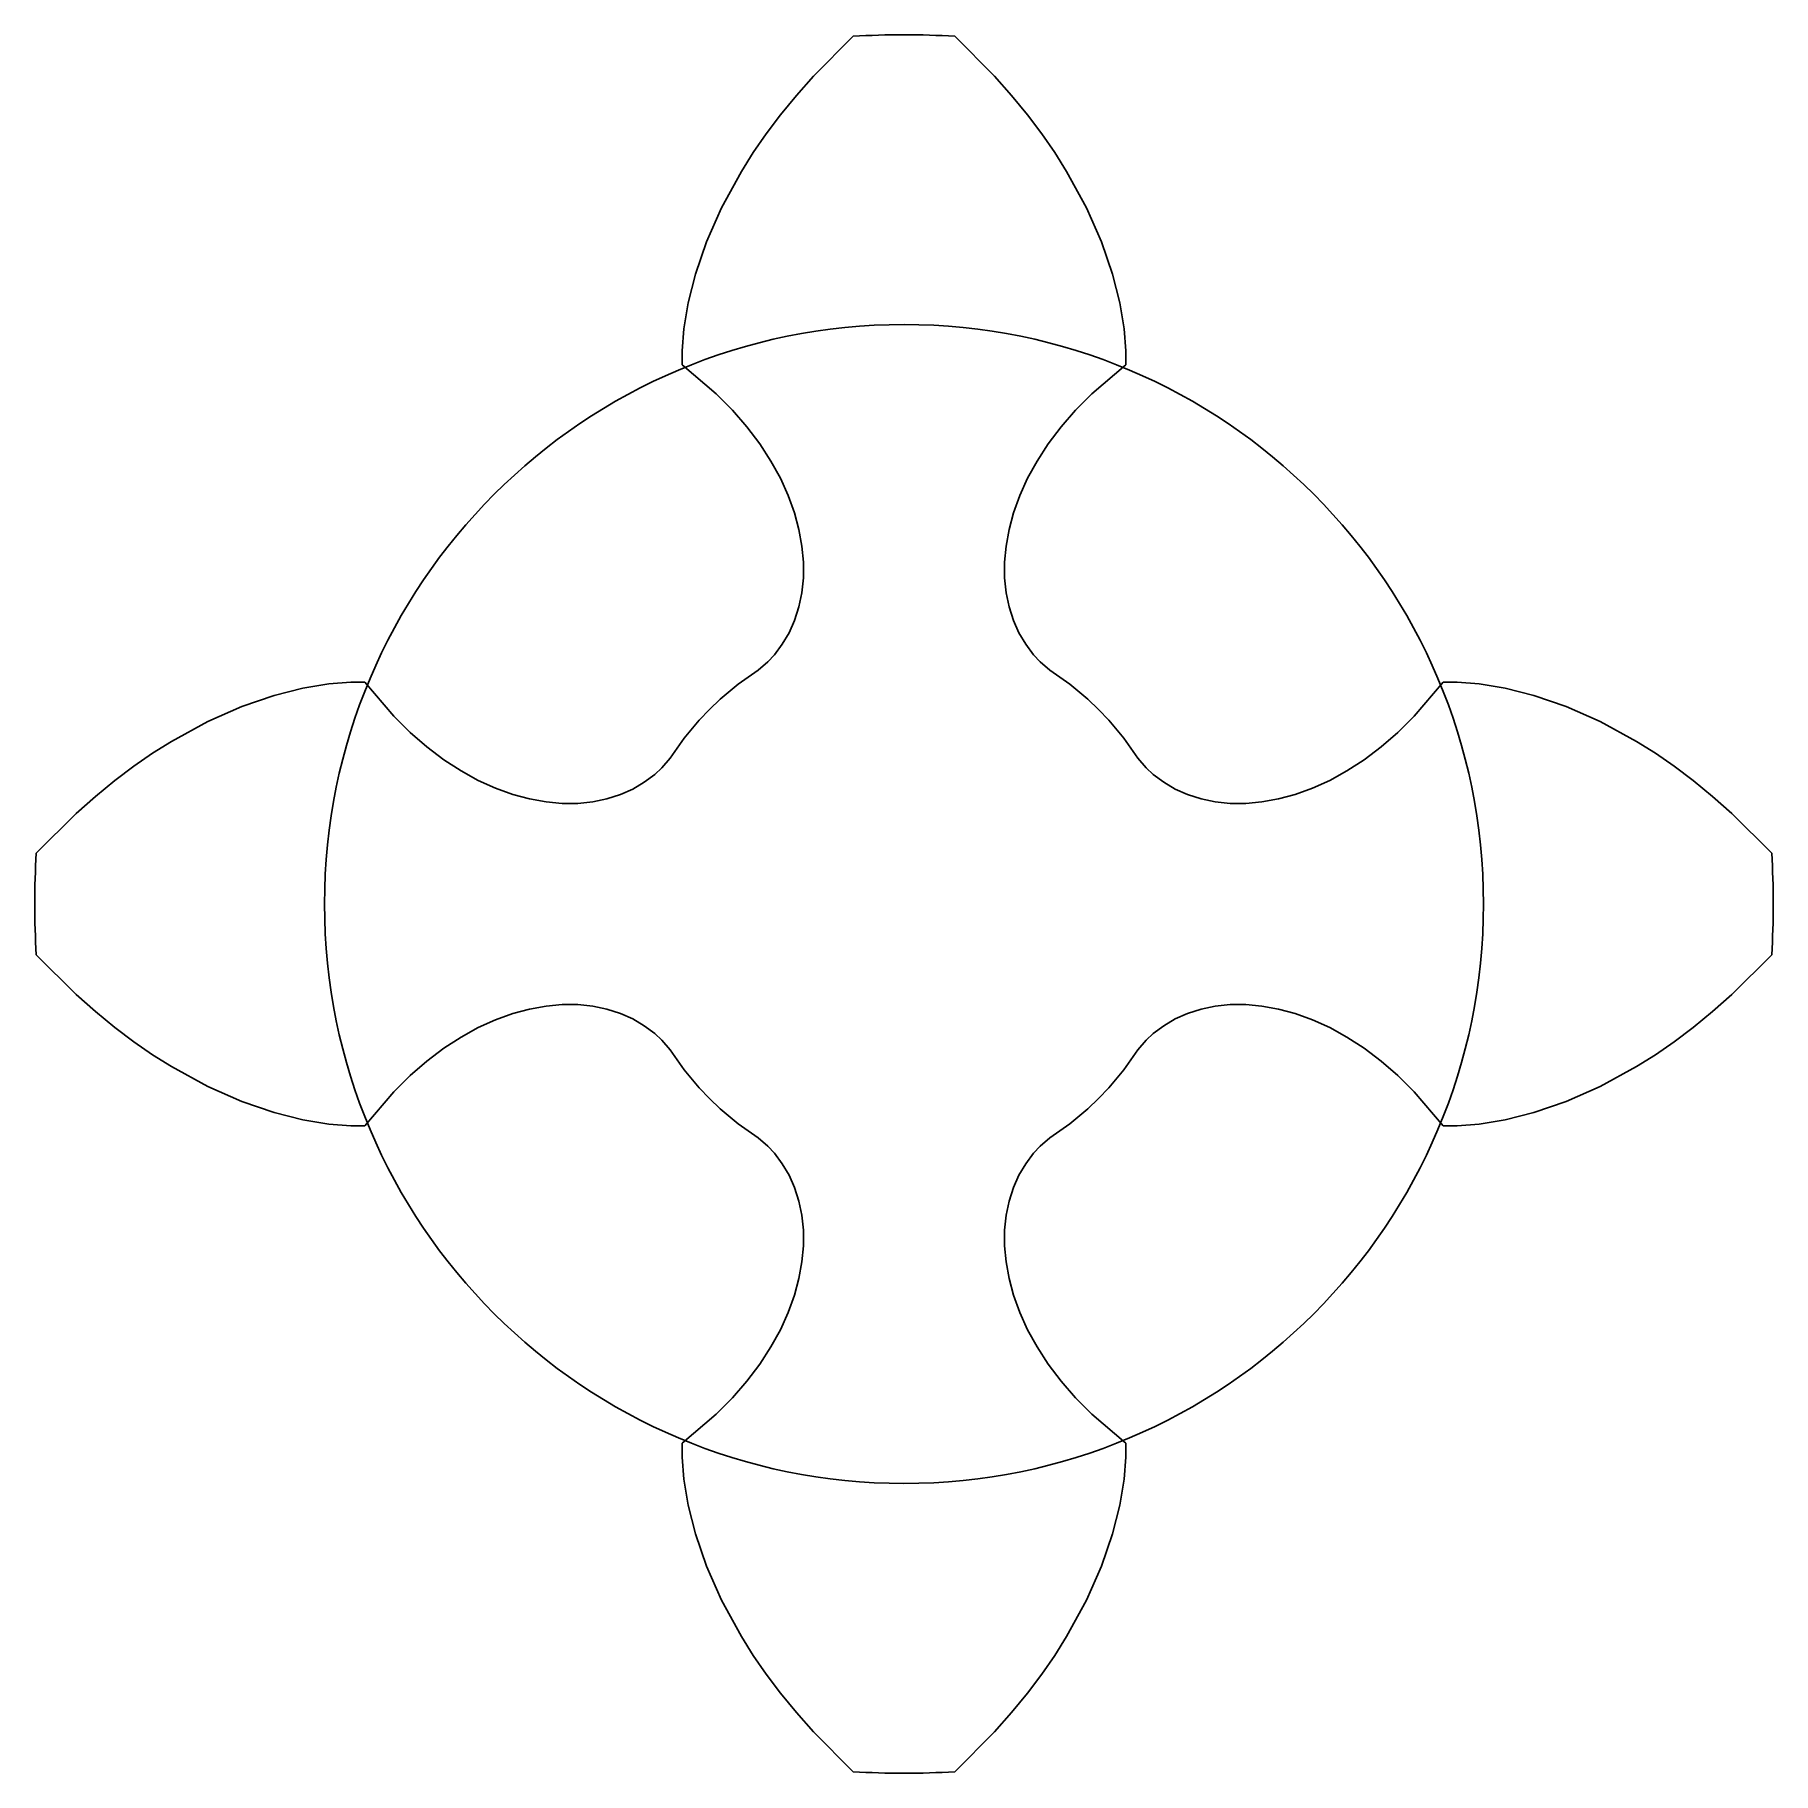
# Model space of a CAD drawing. Extents: x -3 to 3, y -3 to 3.
import ezdxf

# ---------------------------------------------------------------- set-up
doc = ezdxf.new("R2010")
doc.units = 0

msp = doc.modelspace()

# ---------------------------------------------------------------- linework, layer by layer
msp.add_circle((0, 0), 2)
msp.add_circle((0, 0), 2)
at = {"layer": 'layer0'}
for p, q in [((-0.312, 2.8568), (-0.1755, 2.9947)), ((0.1755, 2.9947), (0.312, 2.8568)), ((-0.371, 2.7907), (-0.312, 2.8568)), ((0.312, 2.8568), (0.371, 2.7907)), ((-0.4258, 2.7238), (-0.371, 2.7907)), ((0.371, 2.7907), (0.4258, 2.7238)), ((-0.4753, 2.658), (-0.4258, 2.7238)), ((0.4258, 2.7238), (0.4753, 2.658)), ((-0.5201, 2.593), (-0.4753, 2.658)), ((0.4753, 2.658), (0.5201, 2.593)), ((-0.5608, 2.5284), (-0.5201, 2.593)), ((0.5201, 2.593), (0.5608, 2.5284)), ((-0.6293, 2.4027), (-0.5608, 2.5284)), ((0.5608, 2.5284), (0.6293, 2.4027)), ((-0.6812, 2.285), (-0.6293, 2.4027)), ((0.6293, 2.4027), (0.6812, 2.285)), ((-0.7194, 2.1741), (-0.6812, 2.285)), ((0.6812, 2.285), (0.7194, 2.1741)), ((-0.7445, 2.0748), (-0.7194, 2.1741)), ((0.7194, 2.1741), (0.7445, 2.0748)), ((-0.7594, 1.9852), (-0.7445, 2.0748)), ((0.7445, 2.0748), (0.7594, 1.9852)), ((-0.7655, 1.9096), (-0.7594, 1.9852)), ((0.7594, 1.9852), (0.7655, 1.9096)), ((-0.7658, 1.8603), (-0.7655, 1.9096)), ((-0.6485, 1.7606), (-0.7658, 1.8603)), ((0.7658, 1.8603), (0.6485, 1.7606)), ((0.7655, 1.9096), (0.7658, 1.8603)), ((-0.5924, 1.7045), (-0.6485, 1.7606)), ((0.6485, 1.7606), (0.5924, 1.7045)), ((-0.5422, 1.6469), (-0.5924, 1.7045)), ((0.5924, 1.7045), (0.5422, 1.6469)), ((-0.4978, 1.5882), (-0.5422, 1.6469)), ((0.5422, 1.6469), (0.4978, 1.5882)), ((-0.4593, 1.5288), (-0.4978, 1.5882)), ((0.4978, 1.5882), (0.4593, 1.5288)), ((-0.4265, 1.4692), (-0.4593, 1.5288)), ((0.4593, 1.5288), (0.4265, 1.4692)), ((-0.3995, 1.4096), (-0.4265, 1.4692)), ((0.4265, 1.4692), (0.3995, 1.4096)), ((-0.3781, 1.3504), (-0.3995, 1.4096)), ((0.3995, 1.4096), (0.3781, 1.3504)), ((-0.3624, 1.2921), (-0.3781, 1.3504)), ((0.3781, 1.3504), (0.3624, 1.2921)), ((-0.3521, 1.2349), (-0.3624, 1.2921)), ((0.3624, 1.2921), (0.3521, 1.2349)), ((-0.3472, 1.1793), (-0.3521, 1.2349)), ((0.3521, 1.2349), (0.3472, 1.1793)), ((-0.3474, 1.1255), (-0.3472, 1.1793)), ((0.3472, 1.1793), (0.3474, 1.1255)), ((-0.3527, 1.074), (-0.3474, 1.1255)), ((0.3474, 1.1255), (0.3527, 1.074)), ((-0.3776, 0.9788), (-0.3628, 1.025)), ((-0.3628, 1.025), (-0.3527, 1.074)), ((0.3527, 1.074), (0.3628, 1.025)), ((0.3628, 1.025), (0.3776, 0.9788)), ((-0.3967, 0.9358), (-0.3776, 0.9788)), ((0.3776, 0.9788), (0.3967, 0.9358)), ((-0.42, 0.8962), (-0.3967, 0.9358)), ((0.3967, 0.9358), (0.42, 0.8962)), ((-0.4701, 0.8359), (-0.4473, 0.8602)), ((-0.4473, 0.8602), (-0.42, 0.8962)), ((0.42, 0.8962), (0.4473, 0.8602)), ((0.4473, 0.8602), (0.4701, 0.8359)), ((-0.5723, 0.7583), (-0.5034, 0.807)), ((-0.5034, 0.807), (-0.4701, 0.8359)), ((0.4701, 0.8359), (0.5034, 0.807)), ((0.5034, 0.807), (0.5723, 0.7583)), ((-2.1741, 0.7194), (-2.0748, 0.7445)), ((-2.0748, 0.7445), (-1.9852, 0.7594)), ((-1.9852, 0.7594), (-1.9096, 0.7655)), ((-1.9096, 0.7655), (-1.8603, 0.7658)), ((-1.8603, 0.7658), (-1.7606, 0.6485)), ((-0.6344, 0.7072), (-0.5723, 0.7583)), ((0.5723, 0.7583), (0.6344, 0.7072)), ((1.7606, 0.6485), (1.8603, 0.7658)), ((1.8603, 0.7658), (1.9096, 0.7655)), ((1.9096, 0.7655), (1.9852, 0.7594)), ((1.9852, 0.7594), (2.0748, 0.7445)), ((2.0748, 0.7445), (2.1741, 0.7194)), ((-2.4027, 0.6293), (-2.285, 0.6812)), ((-2.285, 0.6812), (-2.1741, 0.7194)), ((-0.7072, 0.6344), (-0.6718, 0.6718)), ((-0.6718, 0.6718), (-0.6344, 0.7072)), ((0.6344, 0.7072), (0.6718, 0.6718)), ((0.6718, 0.6718), (0.7072, 0.6344)), ((2.1741, 0.7194), (2.285, 0.6812)), ((2.285, 0.6812), (2.4027, 0.6293)), ((-2.5284, 0.5608), (-2.4027, 0.6293)), ((-1.7606, 0.6485), (-1.7045, 0.5924)), ((-0.7583, 0.5723), (-0.7072, 0.6344)), ((0.7072, 0.6344), (0.7583, 0.5723)), ((1.7045, 0.5924), (1.7606, 0.6485)), ((2.4027, 0.6293), (2.5284, 0.5608)), ((-2.593, 0.5201), (-2.5284, 0.5608)), ((-1.7045, 0.5924), (-1.6469, 0.5422)), ((-1.6469, 0.5422), (-1.5882, 0.4978)), ((-0.807, 0.5034), (-0.7583, 0.5723)), ((0.7583, 0.5723), (0.807, 0.5034)), ((1.5882, 0.4978), (1.6469, 0.5422)), ((1.6469, 0.5422), (1.7045, 0.5924)), ((2.5284, 0.5608), (2.593, 0.5201)), ((-2.658, 0.4753), (-2.593, 0.5201)), ((-1.5882, 0.4978), (-1.5288, 0.4593)), ((-0.8359, 0.4701), (-0.807, 0.5034)), ((0.807, 0.5034), (0.8359, 0.4701)), ((1.5288, 0.4593), (1.5882, 0.4978)), ((2.593, 0.5201), (2.658, 0.4753)), ((-2.7907, 0.371), (-2.7238, 0.4258)), ((-2.7238, 0.4258), (-2.658, 0.4753)), ((-1.5288, 0.4593), (-1.4692, 0.4265)), ((-1.4692, 0.4265), (-1.4096, 0.3995)), ((-0.9358, 0.3967), (-0.8962, 0.42)), ((-0.8962, 0.42), (-0.8602, 0.4473)), ((-0.8602, 0.4473), (-0.8359, 0.4701)), ((0.8359, 0.4701), (0.8602, 0.4473)), ((0.8602, 0.4473), (0.8962, 0.42)), ((0.8962, 0.42), (0.9358, 0.3967)), ((1.4096, 0.3995), (1.4692, 0.4265)), ((1.4692, 0.4265), (1.5288, 0.4593)), ((2.658, 0.4753), (2.7238, 0.4258)), ((2.7238, 0.4258), (2.7907, 0.371)), ((-2.8568, 0.312), (-2.7907, 0.371)), ((-1.4096, 0.3995), (-1.3504, 0.3781)), ((-1.3504, 0.3781), (-1.2921, 0.3624)), ((-1.2921, 0.3624), (-1.2349, 0.3521)), ((-1.074, 0.3527), (-1.025, 0.3628)), ((-1.025, 0.3628), (-0.9788, 0.3776)), ((-0.9788, 0.3776), (-0.9358, 0.3967)), ((0.9358, 0.3967), (0.9788, 0.3776)), ((0.9788, 0.3776), (1.025, 0.3628)), ((1.025, 0.3628), (1.074, 0.3527)), ((1.2349, 0.3521), (1.2921, 0.3624)), ((1.2921, 0.3624), (1.3504, 0.3781)), ((1.3504, 0.3781), (1.4096, 0.3995)), ((2.7907, 0.371), (2.8568, 0.312)), ((-2.9947, 0.1755), (-2.8568, 0.312)), ((-1.2349, 0.3521), (-1.1793, 0.3472)), ((-1.1793, 0.3472), (-1.1255, 0.3474)), ((-1.1255, 0.3474), (-1.074, 0.3527)), ((1.074, 0.3527), (1.1255, 0.3474)), ((1.1255, 0.3474), (1.1793, 0.3472)), ((1.1793, 0.3472), (1.2349, 0.3521)), ((2.8568, 0.312), (2.9947, 0.1755)), ((-2.8568, -0.312), (-2.9947, -0.1755)), ((2.9947, -0.1755), (2.8568, -0.312)), ((-2.7907, -0.371), (-2.8568, -0.312)), ((-1.2349, -0.3521), (-1.2921, -0.3624)), ((-1.1793, -0.3472), (-1.2349, -0.3521)), ((-1.1255, -0.3474), (-1.1793, -0.3472)), ((-1.074, -0.3527), (-1.1255, -0.3474)), ((-1.025, -0.3628), (-1.074, -0.3527)), ((1.074, -0.3527), (1.025, -0.3628)), ((1.1255, -0.3474), (1.074, -0.3527)), ((1.1793, -0.3472), (1.1255, -0.3474)), ((1.2349, -0.3521), (1.1793, -0.3472)), ((1.2921, -0.3624), (1.2349, -0.3521)), ((2.8568, -0.312), (2.7907, -0.371)), ((-2.7238, -0.4258), (-2.7907, -0.371)), ((-1.4096, -0.3995), (-1.4692, -0.4265)), ((-1.3504, -0.3781), (-1.4096, -0.3995)), ((-1.2921, -0.3624), (-1.3504, -0.3781)), ((-0.9788, -0.3776), (-1.025, -0.3628)), ((-0.9358, -0.3967), (-0.9788, -0.3776)), ((-0.8962, -0.42), (-0.9358, -0.3967)), ((0.9358, -0.3967), (0.8962, -0.42)), ((0.9788, -0.3776), (0.9358, -0.3967)), ((1.025, -0.3628), (0.9788, -0.3776)), ((1.3504, -0.3781), (1.2921, -0.3624)), ((1.4096, -0.3995), (1.3504, -0.3781)), ((1.4692, -0.4265), (1.4096, -0.3995)), ((2.7907, -0.371), (2.7238, -0.4258)), ((-2.658, -0.4753), (-2.7238, -0.4258)), ((-2.593, -0.5201), (-2.658, -0.4753)), ((-1.5288, -0.4593), (-1.5882, -0.4978)), ((-1.4692, -0.4265), (-1.5288, -0.4593)), ((-0.8602, -0.4473), (-0.8962, -0.42)), ((-0.8359, -0.4701), (-0.8602, -0.4473)), ((-0.807, -0.5034), (-0.8359, -0.4701)), ((0.8359, -0.4701), (0.807, -0.5034)), ((0.8602, -0.4473), (0.8359, -0.4701)), ((0.8962, -0.42), (0.8602, -0.4473)), ((1.5288, -0.4593), (1.4692, -0.4265)), ((1.5882, -0.4978), (1.5288, -0.4593)), ((2.658, -0.4753), (2.593, -0.5201)), ((2.7238, -0.4258), (2.658, -0.4753)), ((-2.5284, -0.5608), (-2.593, -0.5201)), ((-1.5882, -0.4978), (-1.6469, -0.5422)), ((-0.7583, -0.5723), (-0.807, -0.5034)), ((0.807, -0.5034), (0.7583, -0.5723)), ((1.6469, -0.5422), (1.5882, -0.4978)), ((2.593, -0.5201), (2.5284, -0.5608)), ((-2.4027, -0.6293), (-2.5284, -0.5608)), ((-1.7045, -0.5924), (-1.7606, -0.6485)), ((-1.6469, -0.5422), (-1.7045, -0.5924)), ((-0.7072, -0.6344), (-0.7583, -0.5723)), ((0.7583, -0.5723), (0.7072, -0.6344)), ((1.7045, -0.5924), (1.6469, -0.5422)), ((1.7606, -0.6485), (1.7045, -0.5924)), ((2.5284, -0.5608), (2.4027, -0.6293)), ((-2.285, -0.6812), (-2.4027, -0.6293)), ((-1.7606, -0.6485), (-1.8603, -0.7658)), ((-0.6718, -0.6718), (-0.7072, -0.6344)), ((0.7072, -0.6344), (0.6718, -0.6718)), ((1.8603, -0.7658), (1.7606, -0.6485)), ((2.4027, -0.6293), (2.285, -0.6812)), ((-2.1741, -0.7194), (-2.285, -0.6812)), ((-2.0748, -0.7445), (-2.1741, -0.7194)), ((-0.6344, -0.7072), (-0.6718, -0.6718)), ((-0.5723, -0.7583), (-0.6344, -0.7072)), ((0.6344, -0.7072), (0.5723, -0.7583)), ((0.6718, -0.6718), (0.6344, -0.7072)), ((2.1741, -0.7194), (2.0748, -0.7445)), ((2.285, -0.6812), (2.1741, -0.7194)), ((-1.9852, -0.7594), (-2.0748, -0.7445)), ((-1.9096, -0.7655), (-1.9852, -0.7594)), ((-1.8603, -0.7658), (-1.9096, -0.7655)), ((-0.5034, -0.807), (-0.5723, -0.7583)), ((0.5723, -0.7583), (0.5034, -0.807)), ((1.9096, -0.7655), (1.8603, -0.7658)), ((1.9852, -0.7594), (1.9096, -0.7655)), ((2.0748, -0.7445), (1.9852, -0.7594)), ((-0.4701, -0.8359), (-0.5034, -0.807)), ((-0.4473, -0.8602), (-0.4701, -0.8359)), ((0.4701, -0.8359), (0.4473, -0.8602)), ((0.5034, -0.807), (0.4701, -0.8359)), ((-0.42, -0.8962), (-0.4473, -0.8602)), ((-0.3967, -0.9358), (-0.42, -0.8962)), ((0.42, -0.8962), (0.3967, -0.9358)), ((0.4473, -0.8602), (0.42, -0.8962)), ((-0.3776, -0.9788), (-0.3967, -0.9358)), ((0.3967, -0.9358), (0.3776, -0.9788)), ((-0.3628, -1.025), (-0.3776, -0.9788)), ((0.3776, -0.9788), (0.3628, -1.025)), ((-0.3527, -1.074), (-0.3628, -1.025)), ((-0.3474, -1.1255), (-0.3527, -1.074)), ((0.3527, -1.074), (0.3474, -1.1255)), ((0.3628, -1.025), (0.3527, -1.074)), ((-0.3472, -1.1793), (-0.3474, -1.1255)), ((0.3474, -1.1255), (0.3472, -1.1793)), ((-0.3521, -1.2349), (-0.3472, -1.1793)), ((0.3472, -1.1793), (0.3521, -1.2349)), ((-0.3624, -1.2921), (-0.3521, -1.2349)), ((0.3521, -1.2349), (0.3624, -1.2921)), ((-0.3781, -1.3504), (-0.3624, -1.2921)), ((0.3624, -1.2921), (0.3781, -1.3504)), ((-0.3995, -1.4096), (-0.3781, -1.3504)), ((0.3781, -1.3504), (0.3995, -1.4096)), ((-0.4265, -1.4692), (-0.3995, -1.4096)), ((0.3995, -1.4096), (0.4265, -1.4692)), ((-0.4593, -1.5288), (-0.4265, -1.4692)), ((0.4265, -1.4692), (0.4593, -1.5288)), ((-0.4978, -1.5882), (-0.4593, -1.5288)), ((0.4593, -1.5288), (0.4978, -1.5882)), ((-0.5422, -1.6469), (-0.4978, -1.5882)), ((0.4978, -1.5882), (0.5422, -1.6469)), ((-0.5924, -1.7045), (-0.5422, -1.6469)), ((0.5422, -1.6469), (0.5924, -1.7045)), ((-0.6485, -1.7606), (-0.5924, -1.7045)), ((0.5924, -1.7045), (0.6485, -1.7606)), ((-0.7658, -1.8603), (-0.6485, -1.7606)), ((0.6485, -1.7606), (0.7658, -1.8603)), ((-0.7655, -1.9096), (-0.7658, -1.8603)), ((-0.7594, -1.9852), (-0.7655, -1.9096)), ((0.7655, -1.9096), (0.7594, -1.9852)), ((0.7658, -1.8603), (0.7655, -1.9096)), ((-0.7445, -2.0748), (-0.7594, -1.9852)), ((0.7594, -1.9852), (0.7445, -2.0748)), ((-0.7194, -2.1741), (-0.7445, -2.0748)), ((0.7445, -2.0748), (0.7194, -2.1741)), ((-0.6812, -2.285), (-0.7194, -2.1741)), ((0.7194, -2.1741), (0.6812, -2.285)), ((-0.6293, -2.4027), (-0.6812, -2.285)), ((0.6812, -2.285), (0.6293, -2.4027)), ((-0.5608, -2.5284), (-0.6293, -2.4027)), ((0.6293, -2.4027), (0.5608, -2.5284)), ((-0.5201, -2.593), (-0.5608, -2.5284)), ((0.5608, -2.5284), (0.5201, -2.593)), ((-0.4753, -2.658), (-0.5201, -2.593)), ((0.5201, -2.593), (0.4753, -2.658)), ((-0.4258, -2.7238), (-0.4753, -2.658)), ((0.4753, -2.658), (0.4258, -2.7238)), ((-0.371, -2.7907), (-0.4258, -2.7238)), ((0.4258, -2.7238), (0.371, -2.7907)), ((-0.312, -2.8568), (-0.371, -2.7907)), ((0.371, -2.7907), (0.312, -2.8568)), ((-0.1755, -2.9947), (-0.312, -2.8568)), ((0.312, -2.8568), (0.1755, -2.9947))]:
    msp.add_line(p, q, dxfattribs=at)
for centre, start, end in [((0, -0.0001), 86.64697, 93.35302), ((0.0001, 0), 176.64697, 183.35302), ((-0.0001, 0), 356.64697, 363.35302), ((0, 0.0001), 266.64697, 273.35302)]:
    msp.add_arc(centre, 3, start, end, dxfattribs=at)
at = {"layer": 'layer1'}
for p, q in [((-0.312, 2.8568), (-0.1755, 2.9947)), ((0.1755, 2.9947), (0.312, 2.8568)), ((-0.371, 2.7907), (-0.312, 2.8568)), ((0.312, 2.8568), (0.371, 2.7907)), ((-0.4258, 2.7238), (-0.371, 2.7907)), ((0.371, 2.7907), (0.4258, 2.7238)), ((-0.4753, 2.658), (-0.4258, 2.7238)), ((0.4258, 2.7238), (0.4753, 2.658)), ((-0.5201, 2.593), (-0.4753, 2.658)), ((0.4753, 2.658), (0.5201, 2.593)), ((-0.5608, 2.5284), (-0.5201, 2.593)), ((0.5201, 2.593), (0.5608, 2.5284)), ((-0.6293, 2.4027), (-0.5608, 2.5284)), ((0.5608, 2.5284), (0.6293, 2.4027)), ((-0.6812, 2.285), (-0.6293, 2.4027)), ((0.6293, 2.4027), (0.6812, 2.285)), ((-0.7194, 2.1741), (-0.6812, 2.285)), ((0.6812, 2.285), (0.7194, 2.1741)), ((-0.7445, 2.0748), (-0.7194, 2.1741)), ((0.7194, 2.1741), (0.7445, 2.0748)), ((-0.7594, 1.9852), (-0.7445, 2.0748)), ((0.7445, 2.0748), (0.7594, 1.9852)), ((-0.7655, 1.9096), (-0.7594, 1.9852)), ((0.7594, 1.9852), (0.7655, 1.9096)), ((-0.7658, 1.8603), (-0.7655, 1.9096)), ((-0.6485, 1.7606), (-0.7658, 1.8603)), ((0.7658, 1.8603), (0.6485, 1.7606)), ((0.7655, 1.9096), (0.7658, 1.8603)), ((-0.5924, 1.7045), (-0.6485, 1.7606)), ((0.6485, 1.7606), (0.5924, 1.7045)), ((-0.5422, 1.6469), (-0.5924, 1.7045)), ((0.5924, 1.7045), (0.5422, 1.6469)), ((-0.4978, 1.5882), (-0.5422, 1.6469)), ((0.5422, 1.6469), (0.4978, 1.5882)), ((-0.4593, 1.5288), (-0.4978, 1.5882)), ((0.4978, 1.5882), (0.4593, 1.5288)), ((-0.4265, 1.4692), (-0.4593, 1.5288)), ((0.4593, 1.5288), (0.4265, 1.4692)), ((-0.3995, 1.4096), (-0.4265, 1.4692)), ((0.4265, 1.4692), (0.3995, 1.4096)), ((-0.3781, 1.3504), (-0.3995, 1.4096)), ((0.3995, 1.4096), (0.3781, 1.3504)), ((-0.3624, 1.2921), (-0.3781, 1.3504)), ((0.3781, 1.3504), (0.3624, 1.2921)), ((-0.3521, 1.2349), (-0.3624, 1.2921)), ((0.3624, 1.2921), (0.3521, 1.2349)), ((-0.3472, 1.1793), (-0.3521, 1.2349)), ((0.3521, 1.2349), (0.3472, 1.1793)), ((-0.3474, 1.1255), (-0.3472, 1.1793)), ((0.3472, 1.1793), (0.3474, 1.1255)), ((-0.3527, 1.074), (-0.3474, 1.1255)), ((0.3474, 1.1255), (0.3527, 1.074)), ((-0.3776, 0.9788), (-0.3628, 1.025)), ((-0.3628, 1.025), (-0.3527, 1.074)), ((0.3527, 1.074), (0.3628, 1.025)), ((0.3628, 1.025), (0.3776, 0.9788)), ((-0.3967, 0.9358), (-0.3776, 0.9788)), ((0.3776, 0.9788), (0.3967, 0.9358)), ((-0.42, 0.8962), (-0.3967, 0.9358)), ((0.3967, 0.9358), (0.42, 0.8962)), ((-0.4701, 0.8359), (-0.4473, 0.8602)), ((-0.4473, 0.8602), (-0.42, 0.8962)), ((0.42, 0.8962), (0.4473, 0.8602)), ((0.4473, 0.8602), (0.4701, 0.8359)), ((-0.5723, 0.7583), (-0.5034, 0.807)), ((-0.5034, 0.807), (-0.4701, 0.8359)), ((0.4701, 0.8359), (0.5034, 0.807)), ((0.5034, 0.807), (0.5723, 0.7583)), ((-2.1741, 0.7194), (-2.0748, 0.7445)), ((-2.0748, 0.7445), (-1.9852, 0.7594)), ((-1.9852, 0.7594), (-1.9096, 0.7655)), ((-1.9096, 0.7655), (-1.8603, 0.7658)), ((-1.8603, 0.7658), (-1.7606, 0.6485)), ((-0.6344, 0.7072), (-0.5723, 0.7583)), ((0.5723, 0.7583), (0.6344, 0.7072)), ((1.7606, 0.6485), (1.8603, 0.7658)), ((1.8603, 0.7658), (1.9096, 0.7655)), ((1.9096, 0.7655), (1.9852, 0.7594)), ((1.9852, 0.7594), (2.0748, 0.7445)), ((2.0748, 0.7445), (2.1741, 0.7194)), ((-2.4027, 0.6293), (-2.285, 0.6812)), ((-2.285, 0.6812), (-2.1741, 0.7194)), ((-0.7072, 0.6344), (-0.6718, 0.6718)), ((-0.6718, 0.6718), (-0.6344, 0.7072)), ((0.6344, 0.7072), (0.6718, 0.6718)), ((0.6718, 0.6718), (0.7072, 0.6344)), ((2.1741, 0.7194), (2.285, 0.6812)), ((2.285, 0.6812), (2.4027, 0.6293)), ((-2.5284, 0.5608), (-2.4027, 0.6293)), ((-1.7606, 0.6485), (-1.7045, 0.5924)), ((-0.7583, 0.5723), (-0.7072, 0.6344)), ((0.7072, 0.6344), (0.7583, 0.5723)), ((1.7045, 0.5924), (1.7606, 0.6485)), ((2.4027, 0.6293), (2.5284, 0.5608)), ((-2.593, 0.5201), (-2.5284, 0.5608)), ((-1.7045, 0.5924), (-1.6469, 0.5422)), ((-1.6469, 0.5422), (-1.5882, 0.4978)), ((-0.807, 0.5034), (-0.7583, 0.5723)), ((0.7583, 0.5723), (0.807, 0.5034)), ((1.5882, 0.4978), (1.6469, 0.5422)), ((1.6469, 0.5422), (1.7045, 0.5924)), ((2.5284, 0.5608), (2.593, 0.5201)), ((-2.658, 0.4753), (-2.593, 0.5201)), ((-1.5882, 0.4978), (-1.5288, 0.4593)), ((-0.8359, 0.4701), (-0.807, 0.5034)), ((0.807, 0.5034), (0.8359, 0.4701)), ((1.5288, 0.4593), (1.5882, 0.4978)), ((2.593, 0.5201), (2.658, 0.4753)), ((-2.7907, 0.371), (-2.7238, 0.4258)), ((-2.7238, 0.4258), (-2.658, 0.4753)), ((-1.5288, 0.4593), (-1.4692, 0.4265)), ((-1.4692, 0.4265), (-1.4096, 0.3995)), ((-0.9358, 0.3967), (-0.8962, 0.42)), ((-0.8962, 0.42), (-0.8602, 0.4473)), ((-0.8602, 0.4473), (-0.8359, 0.4701)), ((0.8359, 0.4701), (0.8602, 0.4473)), ((0.8602, 0.4473), (0.8962, 0.42)), ((0.8962, 0.42), (0.9358, 0.3967)), ((1.4096, 0.3995), (1.4692, 0.4265)), ((1.4692, 0.4265), (1.5288, 0.4593)), ((2.658, 0.4753), (2.7238, 0.4258)), ((2.7238, 0.4258), (2.7907, 0.371)), ((-2.8568, 0.312), (-2.7907, 0.371)), ((-1.4096, 0.3995), (-1.3504, 0.3781)), ((-1.3504, 0.3781), (-1.2921, 0.3624)), ((-1.2921, 0.3624), (-1.2349, 0.3521)), ((-1.074, 0.3527), (-1.025, 0.3628)), ((-1.025, 0.3628), (-0.9788, 0.3776)), ((-0.9788, 0.3776), (-0.9358, 0.3967)), ((0.9358, 0.3967), (0.9788, 0.3776)), ((0.9788, 0.3776), (1.025, 0.3628)), ((1.025, 0.3628), (1.074, 0.3527)), ((1.2349, 0.3521), (1.2921, 0.3624)), ((1.2921, 0.3624), (1.3504, 0.3781)), ((1.3504, 0.3781), (1.4096, 0.3995)), ((2.7907, 0.371), (2.8568, 0.312)), ((-2.9947, 0.1755), (-2.8568, 0.312)), ((-1.2349, 0.3521), (-1.1793, 0.3472)), ((-1.1793, 0.3472), (-1.1255, 0.3474)), ((-1.1255, 0.3474), (-1.074, 0.3527)), ((1.074, 0.3527), (1.1255, 0.3474)), ((1.1255, 0.3474), (1.1793, 0.3472)), ((1.1793, 0.3472), (1.2349, 0.3521)), ((2.8568, 0.312), (2.9947, 0.1755)), ((-2.8568, -0.312), (-2.9947, -0.1755)), ((2.9947, -0.1755), (2.8568, -0.312)), ((-2.7907, -0.371), (-2.8568, -0.312)), ((-1.2349, -0.3521), (-1.2921, -0.3624)), ((-1.1793, -0.3472), (-1.2349, -0.3521)), ((-1.1255, -0.3474), (-1.1793, -0.3472)), ((-1.074, -0.3527), (-1.1255, -0.3474)), ((-1.025, -0.3628), (-1.074, -0.3527)), ((1.074, -0.3527), (1.025, -0.3628)), ((1.1255, -0.3474), (1.074, -0.3527)), ((1.1793, -0.3472), (1.1255, -0.3474)), ((1.2349, -0.3521), (1.1793, -0.3472)), ((1.2921, -0.3624), (1.2349, -0.3521)), ((2.8568, -0.312), (2.7907, -0.371)), ((-2.7238, -0.4258), (-2.7907, -0.371)), ((-1.4096, -0.3995), (-1.4692, -0.4265)), ((-1.3504, -0.3781), (-1.4096, -0.3995)), ((-1.2921, -0.3624), (-1.3504, -0.3781)), ((-0.9788, -0.3776), (-1.025, -0.3628)), ((-0.9358, -0.3967), (-0.9788, -0.3776)), ((-0.8962, -0.42), (-0.9358, -0.3967)), ((0.9358, -0.3967), (0.8962, -0.42)), ((0.9788, -0.3776), (0.9358, -0.3967)), ((1.025, -0.3628), (0.9788, -0.3776)), ((1.3504, -0.3781), (1.2921, -0.3624)), ((1.4096, -0.3995), (1.3504, -0.3781)), ((1.4692, -0.4265), (1.4096, -0.3995)), ((2.7907, -0.371), (2.7238, -0.4258)), ((-2.658, -0.4753), (-2.7238, -0.4258)), ((-2.593, -0.5201), (-2.658, -0.4753)), ((-1.5288, -0.4593), (-1.5882, -0.4978)), ((-1.4692, -0.4265), (-1.5288, -0.4593)), ((-0.8602, -0.4473), (-0.8962, -0.42)), ((-0.8359, -0.4701), (-0.8602, -0.4473)), ((-0.807, -0.5034), (-0.8359, -0.4701)), ((0.8359, -0.4701), (0.807, -0.5034)), ((0.8602, -0.4473), (0.8359, -0.4701)), ((0.8962, -0.42), (0.8602, -0.4473)), ((1.5288, -0.4593), (1.4692, -0.4265)), ((1.5882, -0.4978), (1.5288, -0.4593)), ((2.658, -0.4753), (2.593, -0.5201)), ((2.7238, -0.4258), (2.658, -0.4753)), ((-2.5284, -0.5608), (-2.593, -0.5201)), ((-1.5882, -0.4978), (-1.6469, -0.5422)), ((-0.7583, -0.5723), (-0.807, -0.5034)), ((0.807, -0.5034), (0.7583, -0.5723)), ((1.6469, -0.5422), (1.5882, -0.4978)), ((2.593, -0.5201), (2.5284, -0.5608)), ((-2.4027, -0.6293), (-2.5284, -0.5608)), ((-1.7045, -0.5924), (-1.7606, -0.6485)), ((-1.6469, -0.5422), (-1.7045, -0.5924)), ((-0.7072, -0.6344), (-0.7583, -0.5723)), ((0.7583, -0.5723), (0.7072, -0.6344)), ((1.7045, -0.5924), (1.6469, -0.5422)), ((1.7606, -0.6485), (1.7045, -0.5924)), ((2.5284, -0.5608), (2.4027, -0.6293)), ((-2.285, -0.6812), (-2.4027, -0.6293)), ((-1.7606, -0.6485), (-1.8603, -0.7658)), ((-0.6718, -0.6718), (-0.7072, -0.6344)), ((0.7072, -0.6344), (0.6718, -0.6718)), ((1.8603, -0.7658), (1.7606, -0.6485)), ((2.4027, -0.6293), (2.285, -0.6812)), ((-2.1741, -0.7194), (-2.285, -0.6812)), ((-2.0748, -0.7445), (-2.1741, -0.7194)), ((-0.6344, -0.7072), (-0.6718, -0.6718)), ((-0.5723, -0.7583), (-0.6344, -0.7072)), ((0.6344, -0.7072), (0.5723, -0.7583)), ((0.6718, -0.6718), (0.6344, -0.7072)), ((2.1741, -0.7194), (2.0748, -0.7445)), ((2.285, -0.6812), (2.1741, -0.7194)), ((-1.9852, -0.7594), (-2.0748, -0.7445)), ((-1.9096, -0.7655), (-1.9852, -0.7594)), ((-1.8603, -0.7658), (-1.9096, -0.7655)), ((-0.5034, -0.807), (-0.5723, -0.7583)), ((0.5723, -0.7583), (0.5034, -0.807)), ((1.9096, -0.7655), (1.8603, -0.7658)), ((1.9852, -0.7594), (1.9096, -0.7655)), ((2.0748, -0.7445), (1.9852, -0.7594)), ((-0.4701, -0.8359), (-0.5034, -0.807)), ((-0.4473, -0.8602), (-0.4701, -0.8359)), ((0.4701, -0.8359), (0.4473, -0.8602)), ((0.5034, -0.807), (0.4701, -0.8359)), ((-0.42, -0.8962), (-0.4473, -0.8602)), ((-0.3967, -0.9358), (-0.42, -0.8962)), ((0.42, -0.8962), (0.3967, -0.9358)), ((0.4473, -0.8602), (0.42, -0.8962)), ((-0.3776, -0.9788), (-0.3967, -0.9358)), ((0.3967, -0.9358), (0.3776, -0.9788)), ((-0.3628, -1.025), (-0.3776, -0.9788)), ((0.3776, -0.9788), (0.3628, -1.025)), ((-0.3527, -1.074), (-0.3628, -1.025)), ((-0.3474, -1.1255), (-0.3527, -1.074)), ((0.3527, -1.074), (0.3474, -1.1255)), ((0.3628, -1.025), (0.3527, -1.074)), ((-0.3472, -1.1793), (-0.3474, -1.1255)), ((0.3474, -1.1255), (0.3472, -1.1793)), ((-0.3521, -1.2349), (-0.3472, -1.1793)), ((0.3472, -1.1793), (0.3521, -1.2349)), ((-0.3624, -1.2921), (-0.3521, -1.2349)), ((0.3521, -1.2349), (0.3624, -1.2921)), ((-0.3781, -1.3504), (-0.3624, -1.2921)), ((0.3624, -1.2921), (0.3781, -1.3504)), ((-0.3995, -1.4096), (-0.3781, -1.3504)), ((0.3781, -1.3504), (0.3995, -1.4096)), ((-0.4265, -1.4692), (-0.3995, -1.4096)), ((0.3995, -1.4096), (0.4265, -1.4692)), ((-0.4593, -1.5288), (-0.4265, -1.4692)), ((0.4265, -1.4692), (0.4593, -1.5288)), ((-0.4978, -1.5882), (-0.4593, -1.5288)), ((0.4593, -1.5288), (0.4978, -1.5882)), ((-0.5422, -1.6469), (-0.4978, -1.5882)), ((0.4978, -1.5882), (0.5422, -1.6469)), ((-0.5924, -1.7045), (-0.5422, -1.6469)), ((0.5422, -1.6469), (0.5924, -1.7045)), ((-0.6485, -1.7606), (-0.5924, -1.7045)), ((0.5924, -1.7045), (0.6485, -1.7606)), ((-0.7658, -1.8603), (-0.6485, -1.7606)), ((0.6485, -1.7606), (0.7658, -1.8603)), ((-0.7655, -1.9096), (-0.7658, -1.8603)), ((-0.7594, -1.9852), (-0.7655, -1.9096)), ((0.7655, -1.9096), (0.7594, -1.9852)), ((0.7658, -1.8603), (0.7655, -1.9096)), ((-0.7445, -2.0748), (-0.7594, -1.9852)), ((0.7594, -1.9852), (0.7445, -2.0748)), ((-0.7194, -2.1741), (-0.7445, -2.0748)), ((0.7445, -2.0748), (0.7194, -2.1741)), ((-0.6812, -2.285), (-0.7194, -2.1741)), ((0.7194, -2.1741), (0.6812, -2.285)), ((-0.6293, -2.4027), (-0.6812, -2.285)), ((0.6812, -2.285), (0.6293, -2.4027)), ((-0.5608, -2.5284), (-0.6293, -2.4027)), ((0.6293, -2.4027), (0.5608, -2.5284)), ((-0.5201, -2.593), (-0.5608, -2.5284)), ((0.5608, -2.5284), (0.5201, -2.593)), ((-0.4753, -2.658), (-0.5201, -2.593)), ((0.5201, -2.593), (0.4753, -2.658)), ((-0.4258, -2.7238), (-0.4753, -2.658)), ((0.4753, -2.658), (0.4258, -2.7238)), ((-0.371, -2.7907), (-0.4258, -2.7238)), ((0.4258, -2.7238), (0.371, -2.7907)), ((-0.312, -2.8568), (-0.371, -2.7907)), ((0.371, -2.7907), (0.312, -2.8568)), ((-0.1755, -2.9947), (-0.312, -2.8568)), ((0.312, -2.8568), (0.1755, -2.9947))]:
    msp.add_line(p, q, dxfattribs=at)
for centre, start, end in [((0, -0.0001), 86.64697, 93.35302), ((0.0001, 0), 176.64697, 183.35302), ((-0.0001, 0), 356.64697, 363.35302), ((0, 0.0001), 266.64697, 273.35302)]:
    msp.add_arc(centre, 3, start, end, dxfattribs=at)

doc.saveas('drawing.dxf')
